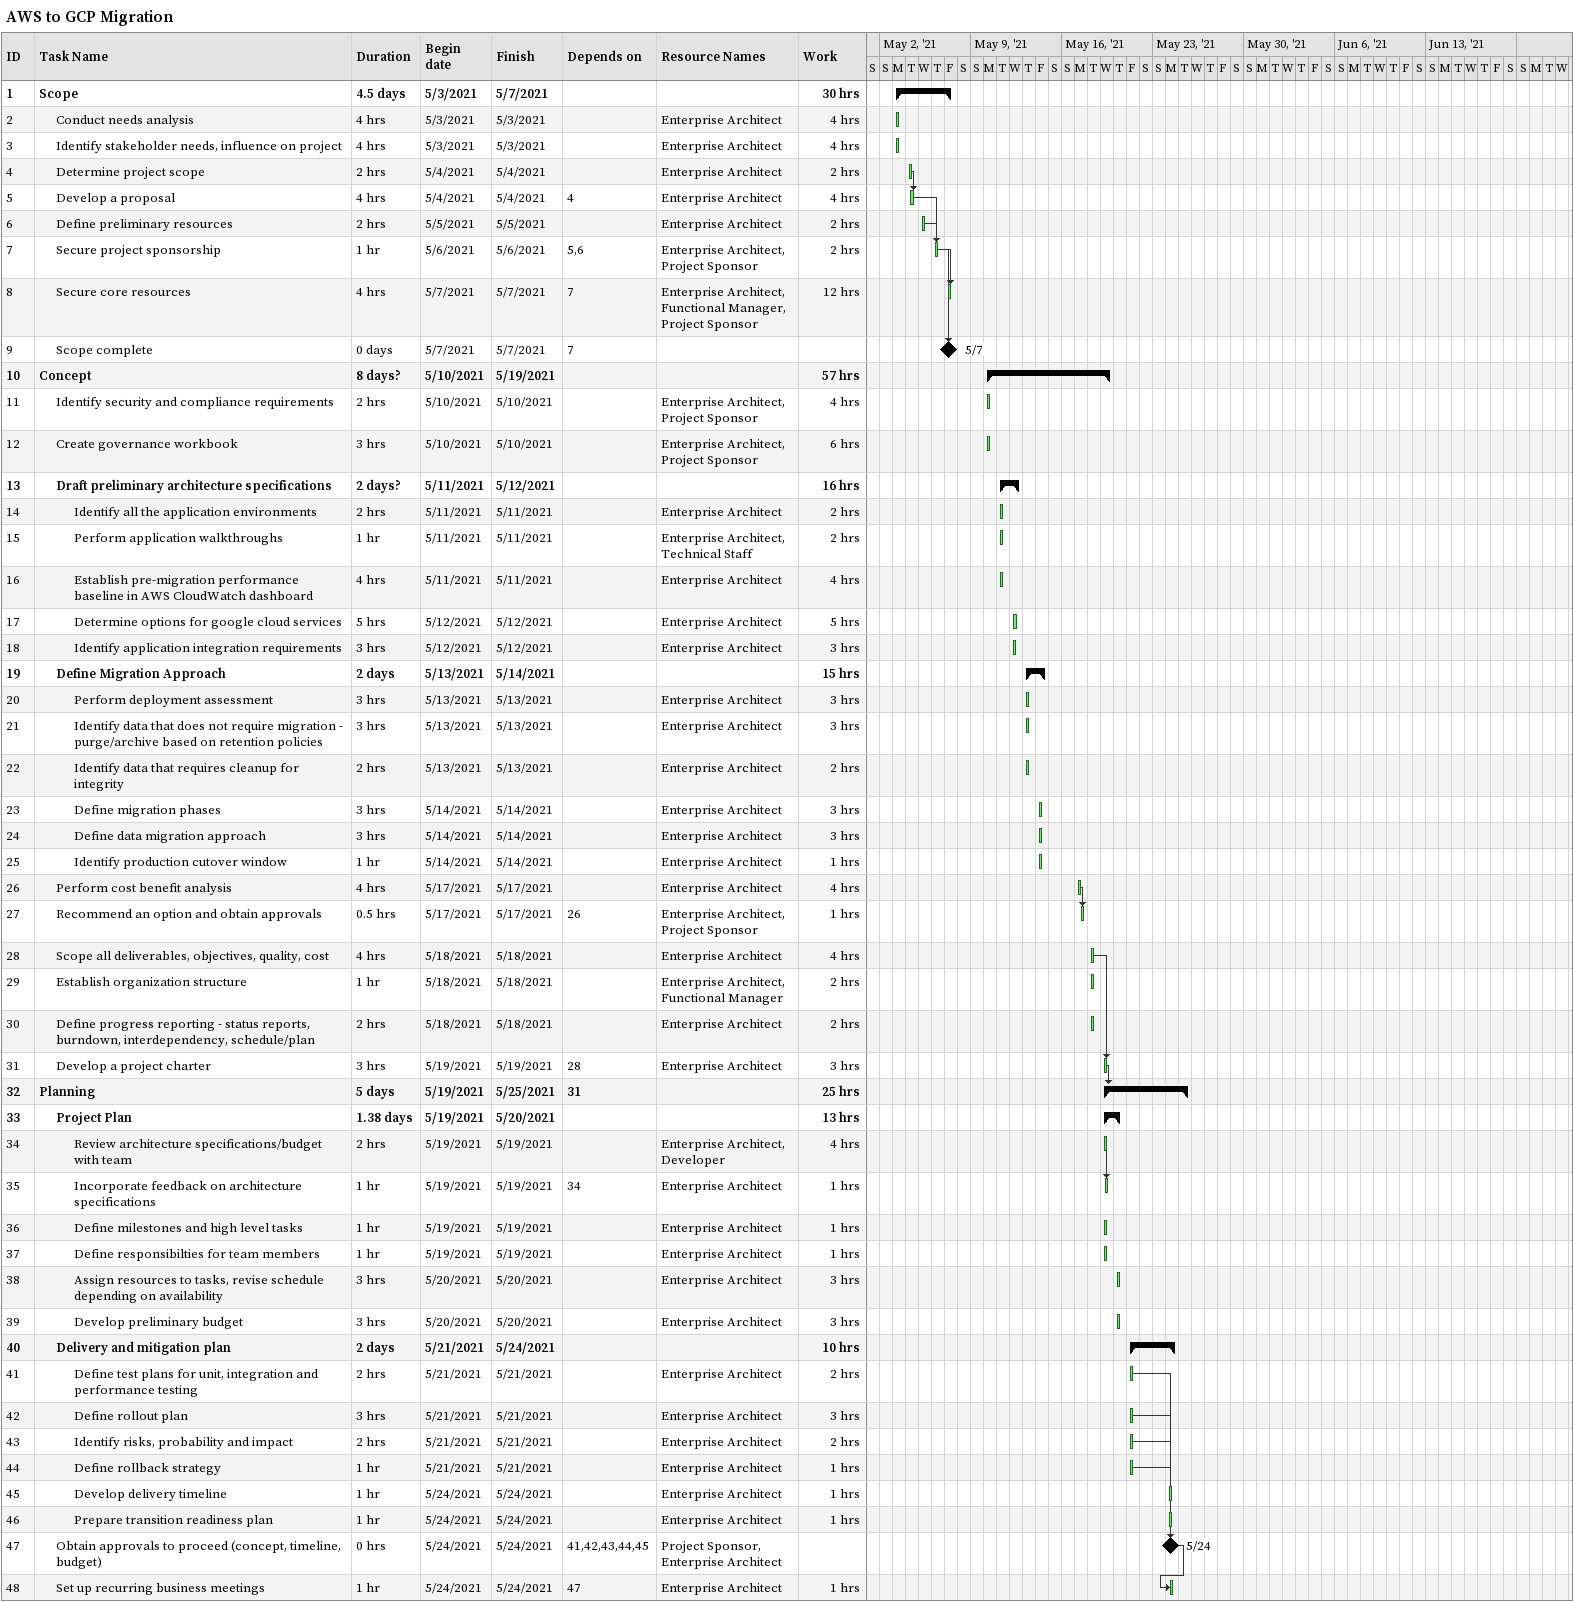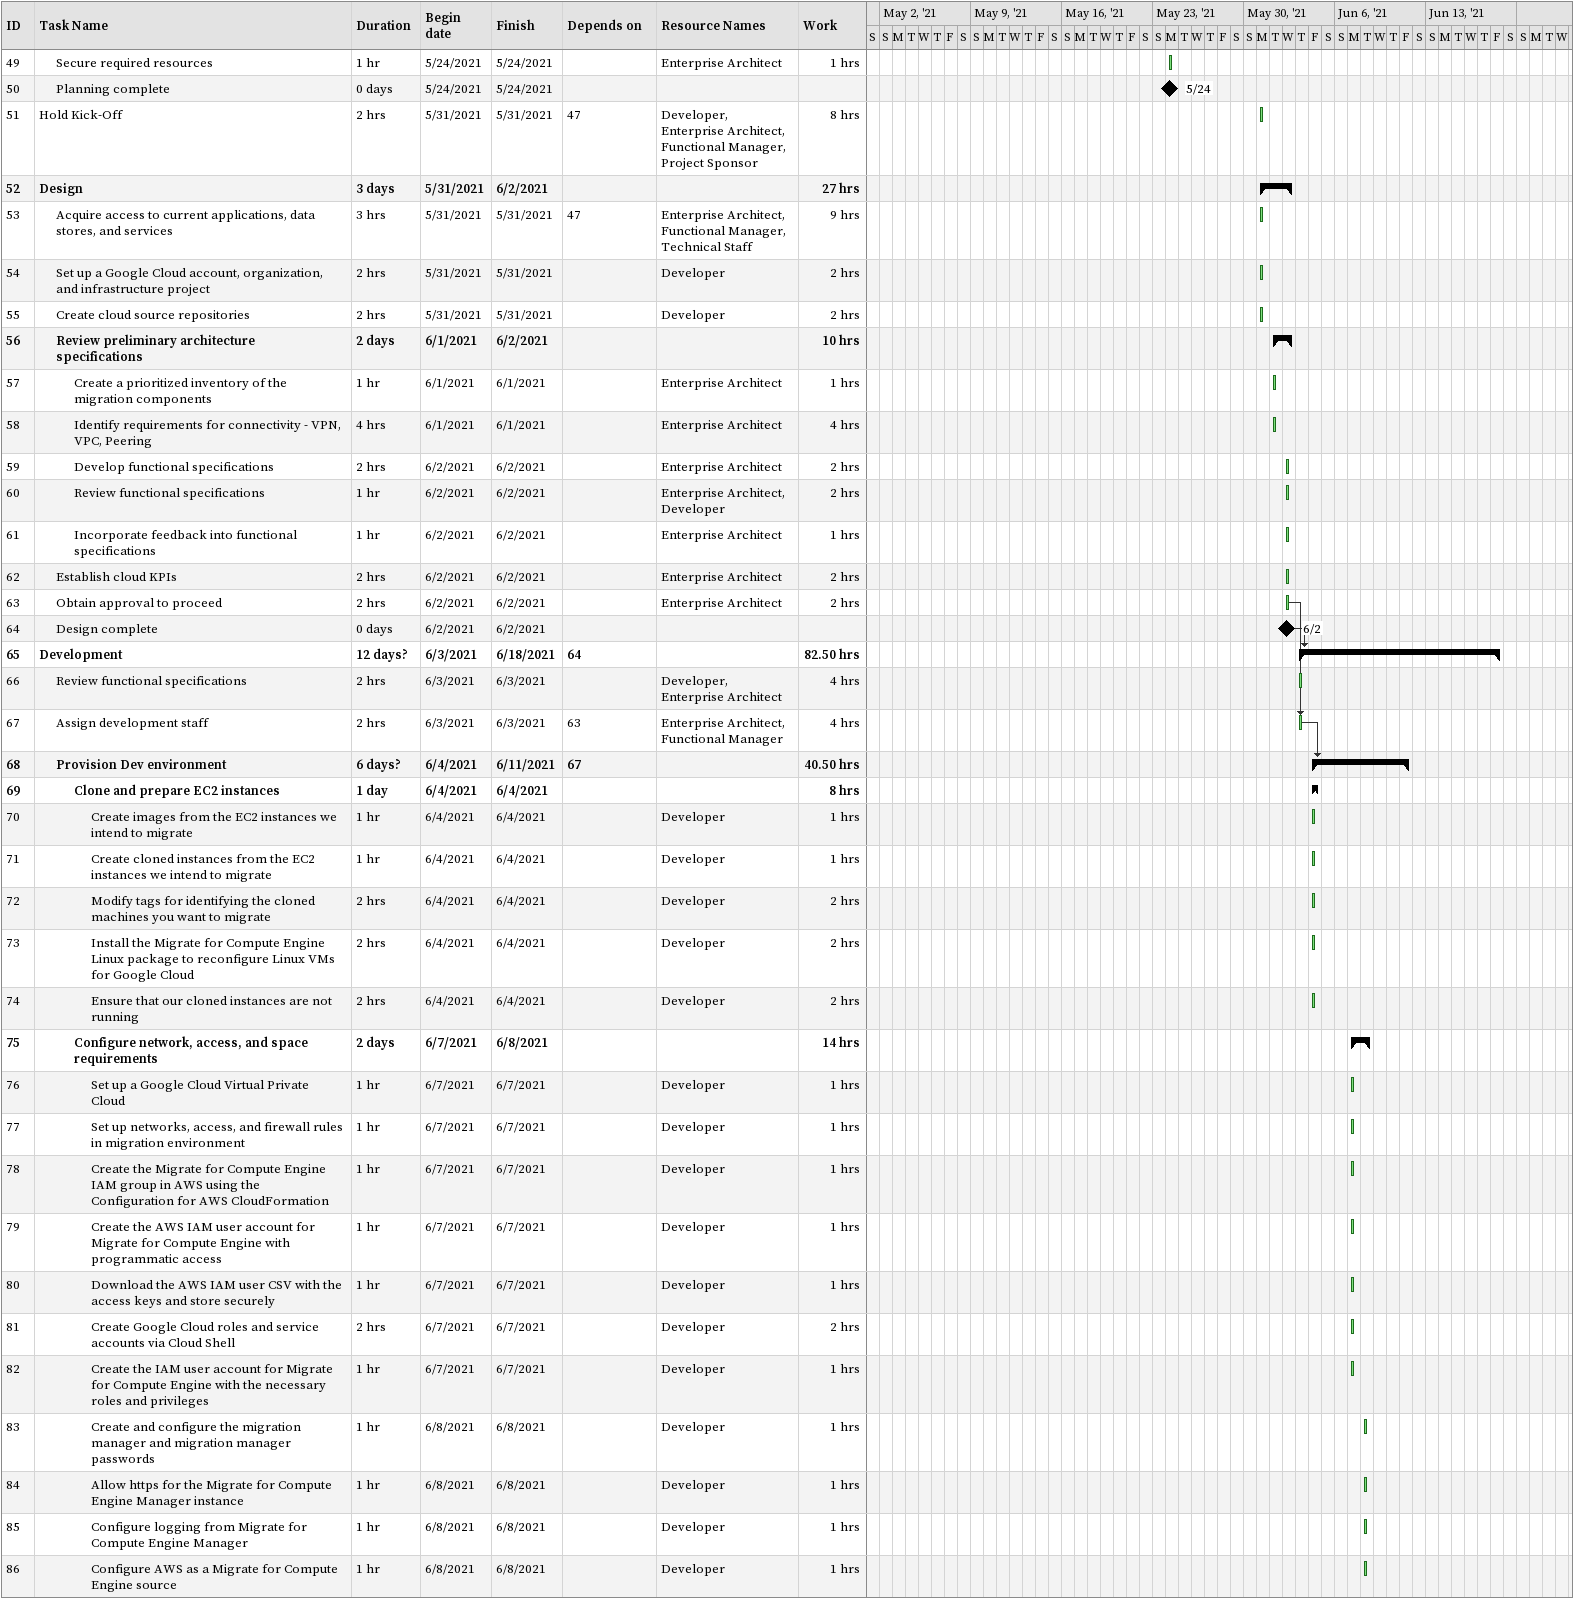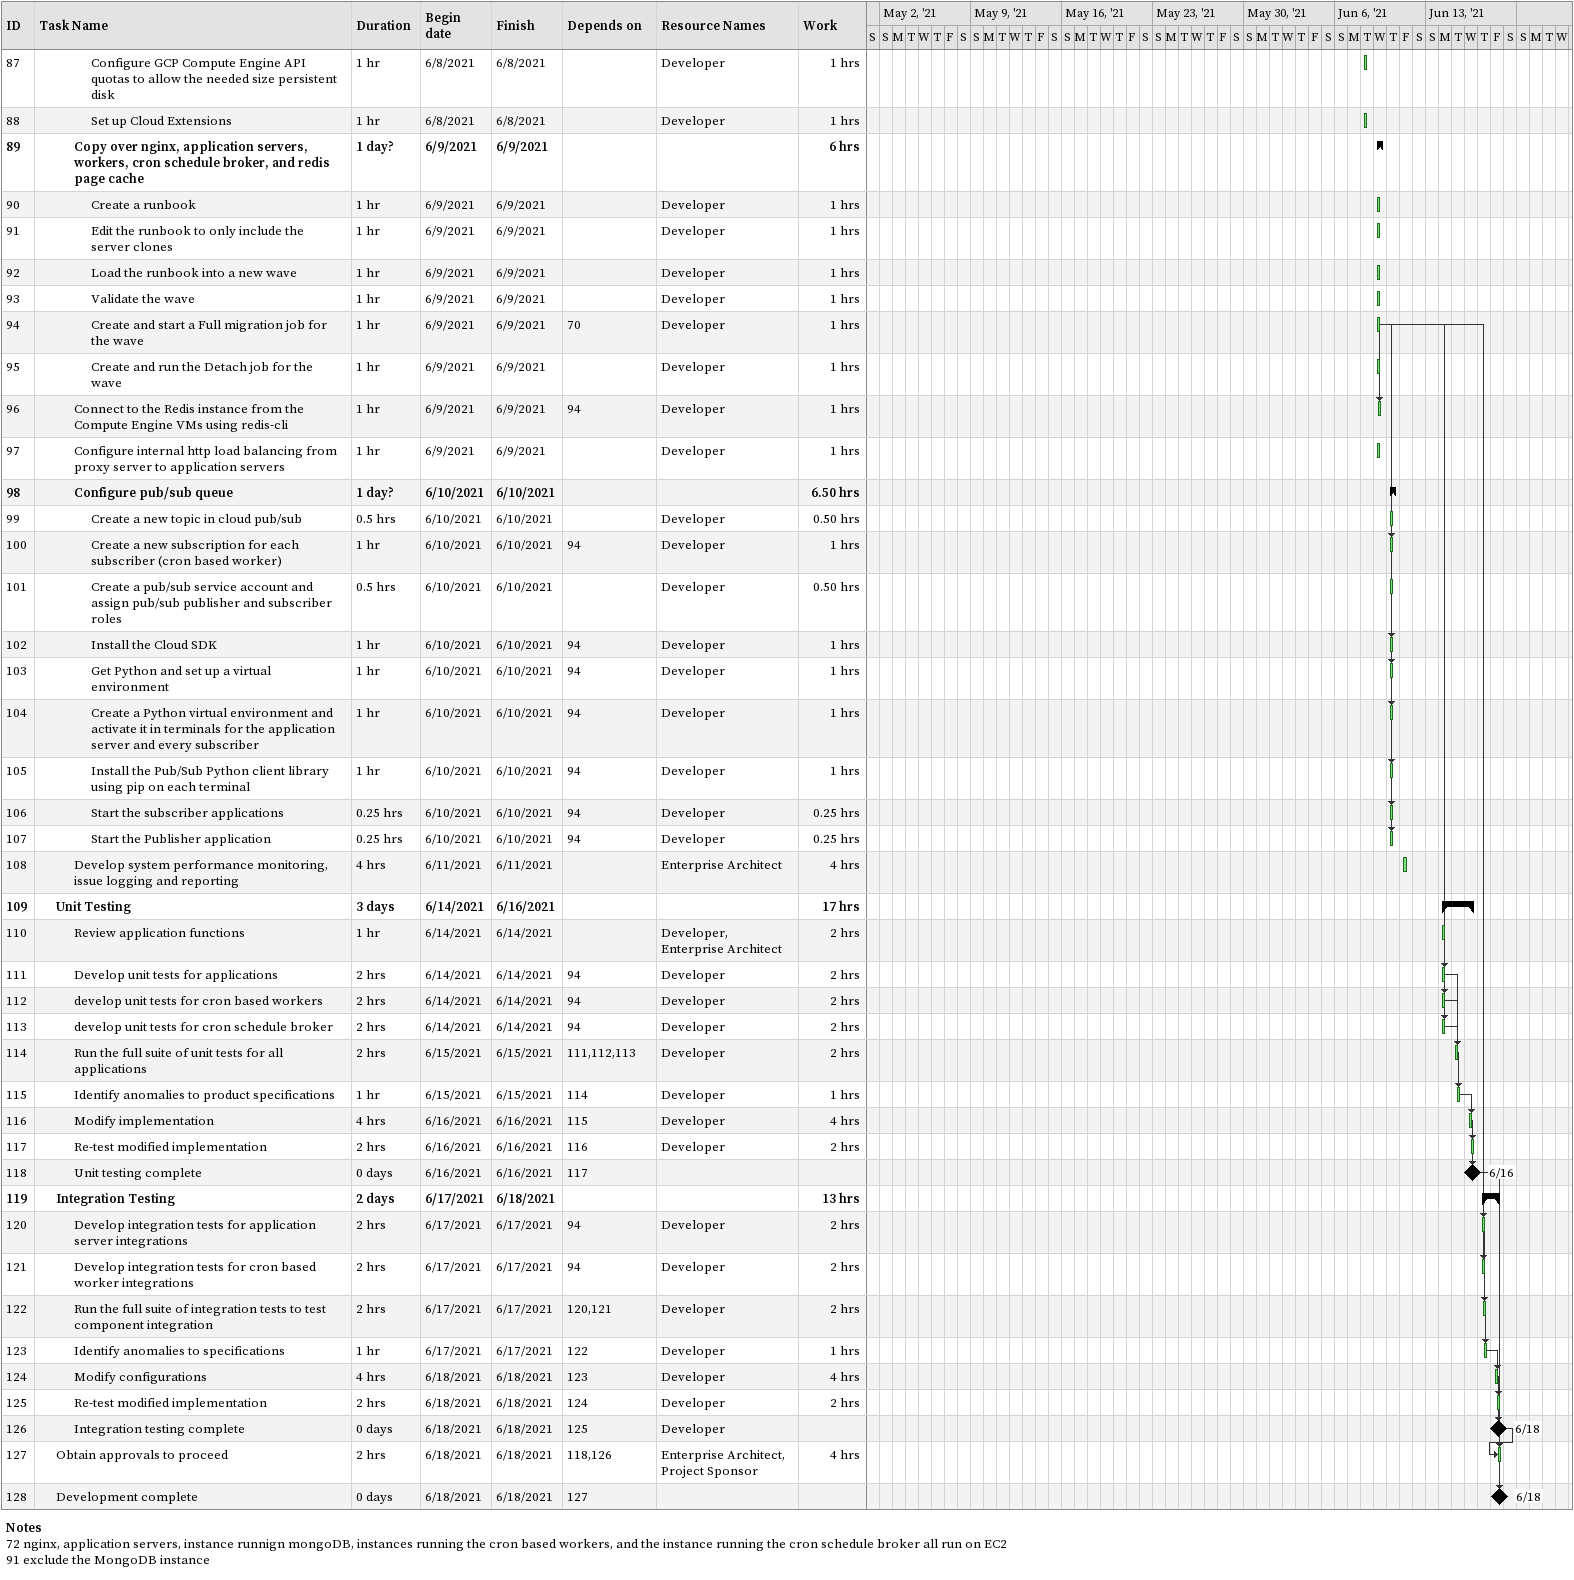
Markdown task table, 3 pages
AWS to GCP Migration

| ID | Level | Task | Duration | Start | Finish | Predecessors | Resources | Work (h) |
|---|---|---|---|---|---|---|---|---|
| 1 | 1 | **Scope** | 4.5d | 2021-05-03 | 2021-05-07 |  |  | 30 |
| 2 | 2 | Conduct needs analysis | 4h | 2021-05-03 | 2021-05-03 |  | Enterprise Architect | 4 |
| 3 | 2 | Identify stakeholder needs, influence on project | 4h | 2021-05-03 | 2021-05-03 |  | Enterprise Architect | 4 |
| 4 | 2 | Determine project scope | 2h | 2021-05-04 | 2021-05-04 |  | Enterprise Architect | 2 |
| 5 | 2 | Develop a proposal | 4h | 2021-05-04 | 2021-05-04 | 4 | Enterprise Architect | 4 |
| 6 | 2 | Define preliminary resources | 2h | 2021-05-05 | 2021-05-05 |  | Enterprise Architect | 2 |
| 7 | 2 | Secure project sponsorship | 1h | 2021-05-06 | 2021-05-06 | 5, 6 | Enterprise Architect, Project Sponsor | 2 |
| 8 | 2 | Secure core resources | 4h | 2021-05-07 | 2021-05-07 | 7 | Enterprise Architect, Functional Manager, Project Sponsor | 12 |
| 9 | 2 | Scope complete | 0d | 2021-05-07 | 2021-05-07 | 7 |  |  |
| 10 | 1 | **Concept** | 8d? | 2021-05-10 | 2021-05-19 |  |  | 57 |
| 11 | 2 | Identify security and compliance requirements | 2h | 2021-05-10 | 2021-05-10 |  | Enterprise Architect, Project Sponsor | 4 |
| 12 | 2 | Create governance workbook | 3h | 2021-05-10 | 2021-05-10 |  | Enterprise Architect, Project Sponsor | 6 |
| 13 | 2 | **Draft preliminary architecture specifications** | 2d? | 2021-05-11 | 2021-05-12 |  |  | 16 |
| 14 | 3 | Identify all the application environments | 2h | 2021-05-11 | 2021-05-11 |  | Enterprise Architect | 2 |
| 15 | 3 | Perform application walkthroughs | 1h | 2021-05-11 | 2021-05-11 |  | Enterprise Architect, Technical Staff | 2 |
| 16 | 3 | Establish pre-migration performance baseline in AWS CloudWatch dashboard | 4h | 2021-05-11 | 2021-05-11 |  | Enterprise Architect | 4 |
| 17 | 3 | Determine options for google cloud services | 5h | 2021-05-12 | 2021-05-12 |  | Enterprise Architect | 5 |
| 18 | 3 | Identify application integration requirements | 3h | 2021-05-12 | 2021-05-12 |  | Enterprise Architect | 3 |
| 19 | 2 | **Define Migration Approach** | 2d | 2021-05-13 | 2021-05-14 |  |  | 15 |
| 20 | 3 | Perform deployment assessment | 3h | 2021-05-13 | 2021-05-13 |  | Enterprise Architect | 3 |
| 21 | 3 | Identify data that does not require migration - purge/archive based on retention policies | 3h | 2021-05-13 | 2021-05-13 |  | Enterprise Architect | 3 |
| 22 | 3 | Identify data that requires cleanup for integrity | 2h | 2021-05-13 | 2021-05-13 |  | Enterprise Architect | 2 |
| 23 | 3 | Define migration phases | 3h | 2021-05-14 | 2021-05-14 |  | Enterprise Architect | 3 |
| 24 | 3 | Define data migration approach | 3h | 2021-05-14 | 2021-05-14 |  | Enterprise Architect | 3 |
| 25 | 3 | Identify production cutover window | 1h | 2021-05-14 | 2021-05-14 |  | Enterprise Architect | 1 |
| 26 | 2 | Perform cost benefit analysis | 4h | 2021-05-17 | 2021-05-17 |  | Enterprise Architect | 4 |
| 27 | 2 | Recommend an option and obtain approvals | 0.5h | 2021-05-17 | 2021-05-17 | 26 | Enterprise Architect, Project Sponsor | 1 |
| 28 | 2 | Scope all deliverables, objectives, quality, cost | 4h | 2021-05-18 | 2021-05-18 |  | Enterprise Architect | 4 |
| 29 | 2 | Establish organization structure | 1h | 2021-05-18 | 2021-05-18 |  | Enterprise Architect, Functional Manager | 2 |
| 30 | 2 | Define progress reporting - status reports, burndown, interdependency, schedule/plan | 2h | 2021-05-18 | 2021-05-18 |  | Enterprise Architect | 2 |
| 31 | 2 | Develop a project charter | 3h | 2021-05-19 | 2021-05-19 | 28 | Enterprise Architect | 3 |
| 32 | 1 | **Planning** | 5d | 2021-05-19 | 2021-05-25 | 31 |  | 25 |
| 33 | 2 | **Project Plan** | 1.38d | 2021-05-19 | 2021-05-20 |  |  | 13 |
| 34 | 3 | Review architecture specifications/budget with team | 2h | 2021-05-19 | 2021-05-19 |  | Enterprise Architect, Developer | 4 |
| 35 | 3 | Incorporate feedback on architecture specifications | 1h | 2021-05-19 | 2021-05-19 | 34 | Enterprise Architect | 1 |
| 36 | 3 | Define milestones and high level tasks | 1h | 2021-05-19 | 2021-05-19 |  | Enterprise Architect | 1 |
| 37 | 3 | Define responsibilties for team members | 1h | 2021-05-19 | 2021-05-19 |  | Enterprise Architect | 1 |
| 38 | 3 | Assign resources to tasks, revise schedule depending on availability | 3h | 2021-05-20 | 2021-05-20 |  | Enterprise Architect | 3 |
| 39 | 3 | Develop preliminary budget | 3h | 2021-05-20 | 2021-05-20 |  | Enterprise Architect | 3 |
| 40 | 2 | **Delivery and mitigation plan** | 2d | 2021-05-21 | 2021-05-24 |  |  | 10 |
| 41 | 3 | Define test plans for unit, integration and performance testing | 2h | 2021-05-21 | 2021-05-21 |  | Enterprise Architect | 2 |
| 42 | 3 | Define rollout plan | 3h | 2021-05-21 | 2021-05-21 |  | Enterprise Architect | 3 |
| 43 | 3 | Identify risks, probability and impact | 2h | 2021-05-21 | 2021-05-21 |  | Enterprise Architect | 2 |
| 44 | 3 | Define rollback strategy | 1h | 2021-05-21 | 2021-05-21 |  | Enterprise Architect | 1 |
| 45 | 3 | Develop delivery timeline | 1h | 2021-05-24 | 2021-05-24 |  | Enterprise Architect | 1 |
| 46 | 3 | Prepare transition readiness plan | 1h | 2021-05-24 | 2021-05-24 |  | Enterprise Architect | 1 |
| 47 | 2 | Obtain approvals to proceed (concept, timeline, budget) | 0h | 2021-05-24 | 2021-05-24 | 41, 42, 43, 44, 45 | Project Sponsor, Enterprise Architect |  |
| 48 | 2 | Set up recurring business meetings | 1h | 2021-05-24 | 2021-05-24 | 47 | Enterprise Architect | 1 |
| 49 | 2 | Secure required resources | 1h | 2021-05-24 | 2021-05-24 |  | Enterprise Architect | 1 |
| 50 | 2 | Planning complete | 0d | 2021-05-24 | 2021-05-24 |  |  |  |
| 51 | 1 | Hold Kick-Off | 2h | 2021-05-31 | 2021-05-31 | 47 | Developer, Enterprise Architect, Functional Manager, Project Sponsor | 8 |
| 52 | 1 | **Design** | 3d | 2021-05-31 | 2021-06-02 |  |  | 27 |
| 53 | 2 | Acquire access to current applications, data stores, and services | 3h | 2021-05-31 | 2021-05-31 | 47 | Enterprise Architect, Functional Manager, Technical Staff | 9 |
| 54 | 2 | Set up a Google Cloud account, organization, and infrastructure project | 2h | 2021-05-31 | 2021-05-31 |  | Developer | 2 |
| 55 | 2 | Create cloud source repositories | 2h | 2021-05-31 | 2021-05-31 |  | Developer | 2 |
| 56 | 2 | **Review preliminary architecture specifications** | 2d | 2021-06-01 | 2021-06-02 |  |  | 10 |
| 57 | 3 | Create a prioritized inventory of the migration components | 1h | 2021-06-01 | 2021-06-01 |  | Enterprise Architect | 1 |
| 58 | 3 | Identify requirements for connectivity - VPN, VPC, Peering | 4h | 2021-06-01 | 2021-06-01 |  | Enterprise Architect | 4 |
| 59 | 3 | Develop functional specifications | 2h | 2021-06-02 | 2021-06-02 |  | Enterprise Architect | 2 |
| 60 | 3 | Review functional specifications | 1h | 2021-06-02 | 2021-06-02 |  | Enterprise Architect, Developer | 2 |
| 61 | 3 | Incorporate feedback into functional specifications | 1h | 2021-06-02 | 2021-06-02 |  | Enterprise Architect | 1 |
| 62 | 2 | Establish cloud KPIs | 2h | 2021-06-02 | 2021-06-02 |  | Enterprise Architect | 2 |
| 63 | 2 | Obtain approval to proceed | 2h | 2021-06-02 | 2021-06-02 |  | Enterprise Architect | 2 |
| 64 | 2 | Design complete | 0d | 2021-06-02 | 2021-06-02 |  |  |  |
| 65 | 1 | **Development** | 12d? | 2021-06-03 | 2021-06-18 | 64 |  | 82.50 |
| 66 | 2 | Review functional specifications | 2h | 2021-06-03 | 2021-06-03 |  | Developer, Enterprise Architect | 4 |
| 67 | 2 | Assign development staff | 2h | 2021-06-03 | 2021-06-03 | 63 | Enterprise Architect, Functional Manager | 4 |
| 68 | 2 | **Provision Dev environment** | 6d? | 2021-06-04 | 2021-06-11 | 67 |  | 40.50 |
| 69 | 3 | **Clone and prepare EC2 instances** | 1d | 2021-06-04 | 2021-06-04 |  |  | 8 |
| 70 | 4 | Create images from the EC2 instances we intend to migrate | 1h | 2021-06-04 | 2021-06-04 |  | Developer | 1 |
| 71 | 4 | Create cloned instances from the EC2 instances we intend to migrate | 1h | 2021-06-04 | 2021-06-04 |  | Developer | 1 |
| 72 | 4 | Modify tags for identifying the cloned machines you want to migrate | 2h | 2021-06-04 | 2021-06-04 |  | Developer | 2 |
| 73 | 4 | Install the Migrate for Compute Engine Linux package to reconfigure Linux VMs for Google Cloud | 2h | 2021-06-04 | 2021-06-04 |  | Developer | 2 |
| 74 | 4 | Ensure that our cloned instances are not running | 2h | 2021-06-04 | 2021-06-04 |  | Developer | 2 |
| 75 | 3 | **Configure network, access, and space requirements** | 2d | 2021-06-07 | 2021-06-08 |  |  | 14 |
| 76 | 4 | Set up a Google Cloud Virtual Private Cloud | 1h | 2021-06-07 | 2021-06-07 |  | Developer | 1 |
| 77 | 4 | Set up networks, access, and firewall rules in migration environment | 1h | 2021-06-07 | 2021-06-07 |  | Developer | 1 |
| 78 | 4 | Create the Migrate for Compute Engine IAM group in AWS using the Configuration for AWS CloudFormation | 1h | 2021-06-07 | 2021-06-07 |  | Developer | 1 |
| 79 | 4 | Create the AWS IAM user account for Migrate for Compute Engine with programmatic access | 1h | 2021-06-07 | 2021-06-07 |  | Developer | 1 |
| 80 | 4 | Download the AWS IAM user CSV with the access keys and store securely | 1h | 2021-06-07 | 2021-06-07 |  | Developer | 1 |
| 81 | 4 | Create Google Cloud roles and service accounts via Cloud Shell | 2h | 2021-06-07 | 2021-06-07 |  | Developer | 2 |
| 82 | 4 | Create the IAM user account for Migrate for Compute Engine with the necessary roles and privileges | 1h | 2021-06-07 | 2021-06-07 |  | Developer | 1 |
| 83 | 4 | Create and configure the migration manager and migration manager passwords | 1h | 2021-06-08 | 2021-06-08 |  | Developer | 1 |
| 84 | 4 | Allow https for the Migrate for Compute Engine Manager instance | 1h | 2021-06-08 | 2021-06-08 |  | Developer | 1 |
| 85 | 4 | Configure logging from Migrate for Compute Engine Manager | 1h | 2021-06-08 | 2021-06-08 |  | Developer | 1 |
| 86 | 4 | Configure AWS as a Migrate for Compute Engine source | 1h | 2021-06-08 | 2021-06-08 |  | Developer | 1 |
| 87 | 4 | Configure GCP Compute Engine API quotas to allow the needed size persistent disk | 1h | 2021-06-08 | 2021-06-08 |  | Developer | 1 |
| 88 | 4 | Set up Cloud Extensions | 1h | 2021-06-08 | 2021-06-08 |  | Developer | 1 |
| 89 | 3 | **Copy over nginx, application servers, workers, cron schedule broker, and redis page cache** | 1d? | 2021-06-09 | 2021-06-09 |  |  | 6 |
| 90 | 4 | Create a runbook | 1h | 2021-06-09 | 2021-06-09 |  | Developer | 1 |
| 91 | 4 | Edit the runbook to only include the server clones | 1h | 2021-06-09 | 2021-06-09 |  | Developer | 1 |
| 92 | 4 | Load the runbook into a new wave | 1h | 2021-06-09 | 2021-06-09 |  | Developer | 1 |
| 93 | 4 | Validate the wave | 1h | 2021-06-09 | 2021-06-09 |  | Developer | 1 |
| 94 | 4 | Create and start a Full migration job for the wave | 1h | 2021-06-09 | 2021-06-09 | 70 | Developer | 1 |
| 95 | 4 | Create and run the Detach job for the wave | 1h | 2021-06-09 | 2021-06-09 |  | Developer | 1 |
| 96 | 3 | Connect to the Redis instance from the Compute Engine VMs using redis-cli | 1h | 2021-06-09 | 2021-06-09 | 94 | Developer | 1 |
| 97 | 3 | Configure internal http load balancing from proxy server to application servers | 1h | 2021-06-09 | 2021-06-09 |  | Developer | 1 |
| 98 | 3 | **Configure pub/sub queue** | 1d? | 2021-06-10 | 2021-06-10 |  |  | 6.50 |
| 99 | 4 | Create a new topic in cloud pub/sub | 0.5h | 2021-06-10 | 2021-06-10 |  | Developer | 0.50 |
| 100 | 4 | Create a new subscription for each subscriber (cron based worker) | 1h | 2021-06-10 | 2021-06-10 | 94 | Developer | 1 |
| 101 | 4 | Create a pub/sub service account and assign pub/sub publisher and subscriber roles | 0.5h | 2021-06-10 | 2021-06-10 |  | Developer | 0.50 |
| 102 | 4 | Install the Cloud SDK | 1h | 2021-06-10 | 2021-06-10 | 94 | Developer | 1 |
| 103 | 4 | Get Python and set up a virtual environment | 1h | 2021-06-10 | 2021-06-10 | 94 | Developer | 1 |
| 104 | 4 | Create a Python virtual environment and activate it in terminals for the application server and every subscriber | 1h | 2021-06-10 | 2021-06-10 | 94 | Developer | 1 |
| 105 | 4 | Install the Pub/Sub Python client library using pip on each terminal | 1h | 2021-06-10 | 2021-06-10 | 94 | Developer | 1 |
| 106 | 4 | Start the subscriber applications | 0.25h | 2021-06-10 | 2021-06-10 | 94 | Developer | 0.25 |
| 107 | 4 | Start the Publisher application | 0.25h | 2021-06-10 | 2021-06-10 | 94 | Developer | 0.25 |
| 108 | 3 | Develop system performance monitoring, issue logging and reporting | 4h | 2021-06-11 | 2021-06-11 |  | Enterprise Architect | 4 |
| 109 | 2 | **Unit Testing** | 3d | 2021-06-14 | 2021-06-16 |  |  | 17 |
| 110 | 3 | Review application functions | 1h | 2021-06-14 | 2021-06-14 |  | Developer, Enterprise Architect | 2 |
| 111 | 3 | Develop unit tests for applications | 2h | 2021-06-14 | 2021-06-14 | 94 | Developer | 2 |
| 112 | 3 | develop unit tests for cron based workers | 2h | 2021-06-14 | 2021-06-14 | 94 | Developer | 2 |
| 113 | 3 | develop unit tests for cron schedule broker | 2h | 2021-06-14 | 2021-06-14 | 94 | Developer | 2 |
| 114 | 3 | Run the full suite of unit tests for all applications | 2h | 2021-06-15 | 2021-06-15 | 111, 112, 113 | Developer | 2 |
| 115 | 3 | Identify anomalies to product specifications | 1h | 2021-06-15 | 2021-06-15 | 114 | Developer | 1 |
| 116 | 3 | Modify implementation | 4h | 2021-06-16 | 2021-06-16 | 115 | Developer | 4 |
| 117 | 3 | Re-test modified implementation | 2h | 2021-06-16 | 2021-06-16 | 116 | Developer | 2 |
| 118 | 3 | Unit testing complete | 0d | 2021-06-16 | 2021-06-16 | 117 |  |  |
| 119 | 2 | **Integration Testing** | 2d | 2021-06-17 | 2021-06-18 |  |  | 13 |
| 120 | 3 | Develop integration tests for application server integrations | 2h | 2021-06-17 | 2021-06-17 | 94 | Developer | 2 |
| 121 | 3 | Develop integration tests for cron based worker integrations | 2h | 2021-06-17 | 2021-06-17 | 94 | Developer | 2 |
| 122 | 3 | Run the full suite of integration tests to test component integration | 2h | 2021-06-17 | 2021-06-17 | 120, 121 | Developer | 2 |
| 123 | 3 | Identify anomalies to specifications | 1h | 2021-06-17 | 2021-06-17 | 122 | Developer | 1 |
| 124 | 3 | Modify configurations | 4h | 2021-06-18 | 2021-06-18 | 123 | Developer | 4 |
| 125 | 3 | Re-test modified implementation | 2h | 2021-06-18 | 2021-06-18 | 124 | Developer | 2 |
| 126 | 3 | Integration testing complete | 0d | 2021-06-18 | 2021-06-18 | 125 | Developer |  |
| 127 | 2 | Obtain approvals to proceed | 2h | 2021-06-18 | 2021-06-18 | 118, 126 | Enterprise Architect, Project Sponsor | 4 |
| 128 | 2 | Development complete | 0d | 2021-06-18 | 2021-06-18 | 127 |  |  |

Notes
- 72: nginx, application servers, instance runnign mongoDB, instances running the cron based workers, and the instance running the cron schedule broker all run on EC2
- 91: exclude the MongoDB instance
